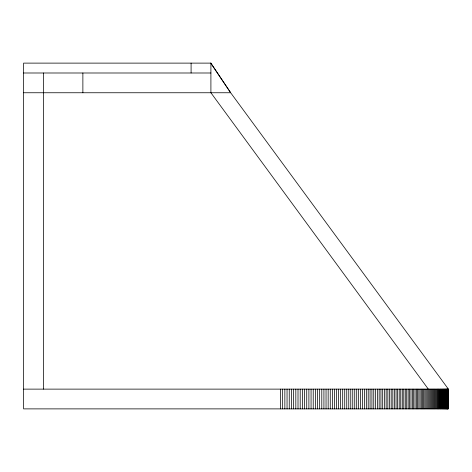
<?xml version="1.0" encoding="UTF-8"?>
<svg xmlns="http://www.w3.org/2000/svg" width="472" height="472" viewBox="0 0 472 472"><rect width="100%" height="100%" fill="white"/><g stroke="black" fill="none" stroke-linecap="round" stroke-linejoin="round"><path stroke-width="0.71" d="M23.6 92.754L230.666 92.754L210.907 63.118L23.6 63.118L23.6 408.882L448.4 408.882L448.4 389.123L230.666 92.754L210.689 63.118M23.6 72.995L210.907 72.995M23.6 389.123L448.4 389.123M428.322 389.123L210.907 92.754L210.907 63.118M448.034 389.123L448.034 408.882M447.881 389.123L447.881 408.882M447.698 389.123L447.698 408.882M447.48 389.123L447.48 408.882M447.238 389.123L447.238 408.882M446.966 389.123L446.966 408.882M446.659 389.123L446.659 408.882M446.335 389.123L446.335 408.882M445.975 389.123L445.975 408.882M445.586 389.123L445.586 408.882M445.173 389.123L445.173 408.882M444.73 389.123L444.73 408.882M444.258 389.123L444.258 408.882M443.763 389.123L443.763 408.882M443.232 389.123L443.232 408.882M442.677 389.123L442.677 408.882M442.093 389.123L442.093 408.882M441.485 389.123L441.485 408.882M440.848 389.123L440.848 408.882M440.181 389.123L440.181 408.882M439.485 389.123L439.485 408.882M438.765 389.123L438.765 408.882M438.022 389.123L438.022 408.882M437.243 389.123L437.243 408.882M436.447 389.123L436.447 408.882M435.615 389.123L435.615 408.882M434.759 389.123L434.759 408.882M433.88 389.123L433.88 408.882M432.971 389.123L432.971 408.882M432.039 389.123L432.039 408.882M431.083 389.123L431.083 408.882M430.098 389.123L430.098 408.882M429.083 389.123L429.083 408.882M428.051 389.123L428.051 408.882M426.989 389.123L426.989 408.882M425.897 389.123L425.897 408.882M424.788 389.123L424.788 408.882M423.649 389.123L423.649 408.882M422.493 389.123L422.493 408.882M421.307 389.123L421.307 408.882M420.098 389.123L420.098 408.882M418.865 389.123L418.865 408.882M417.608 389.123L417.608 408.882M416.328 389.123L416.328 408.882M415.024 389.123L415.024 408.882M413.696 389.123L413.696 408.882M412.345 389.123L412.345 408.882M410.97 389.123L410.97 408.882M409.578 389.123L409.578 408.882M408.162 389.123L408.162 408.882M406.722 389.123L406.722 408.882M405.265 389.123L405.265 408.882M403.784 389.123L403.784 408.882M402.28 389.123L402.28 408.882M400.757 389.123L400.757 408.882M399.212 389.123L399.212 408.882M397.648 389.123L397.648 408.882M396.061 389.123L396.061 408.882M394.456 389.123L394.456 408.882M392.834 389.123L392.834 408.882M391.188 389.123L391.188 408.882M389.53 389.123L389.53 408.882M387.848 389.123L387.848 408.882M386.149 389.123L386.149 408.882M384.432 389.123L384.432 408.882M382.692 389.123L382.692 408.882M380.939 389.123L380.939 408.882M379.169 389.123L379.169 408.882M377.382 389.123L377.382 408.882M375.582 389.123L375.582 408.882M373.759 389.123L373.759 408.882M371.924 389.123L371.924 408.882M370.072 389.123L370.072 408.882M368.207 389.123L368.207 408.882M366.325 389.123L366.325 408.882M364.425 389.123L364.425 408.882M362.52 389.123L362.52 408.882M360.59 389.123L360.59 408.882M358.655 389.123L358.655 408.882M356.702 389.123L356.702 408.882M354.737 389.123L354.737 408.882M352.755 389.123L352.755 408.882M350.767 389.123L350.767 408.882M348.767 389.123L348.767 408.882M346.749 389.123L346.749 408.882M344.725 389.123L344.725 408.882M342.69 389.123L342.69 408.882M340.642 389.123L340.642 408.882M338.583 389.123L338.583 408.882M336.518 389.123L336.518 408.882M334.442 389.123L334.442 408.882M332.353 389.123L332.353 408.882M330.258 389.123L330.258 408.882M328.152 389.123L328.152 408.882M326.04 389.123L326.04 408.882M323.922 389.123L323.922 408.882M321.798 389.123L321.798 408.882M319.662 389.123L319.662 408.882M317.52 389.123L317.52 408.882M315.373 389.123L315.373 408.882M313.219 389.123L313.219 408.882M311.06 389.123L311.06 408.882M308.894 389.123L308.894 408.882M306.729 389.123L306.729 408.882M304.552 389.123L304.552 408.882M302.375 389.123L302.375 408.882M300.198 389.123L300.198 408.882M298.009 389.123L298.009 408.882M295.82 389.123L295.82 408.882M293.631 389.123L293.631 408.882M291.442 389.123L291.442 408.882M289.248 389.123L289.248 408.882M287.047 389.123L287.047 408.882M284.852 389.123L284.852 408.882M282.651 389.123L282.651 408.882M280.586 389.123L280.586 408.882M191.089 63.118L191.089 72.995M82.877 72.995L82.877 92.754M43.359 72.995L43.359 389.123"/></g></svg>
